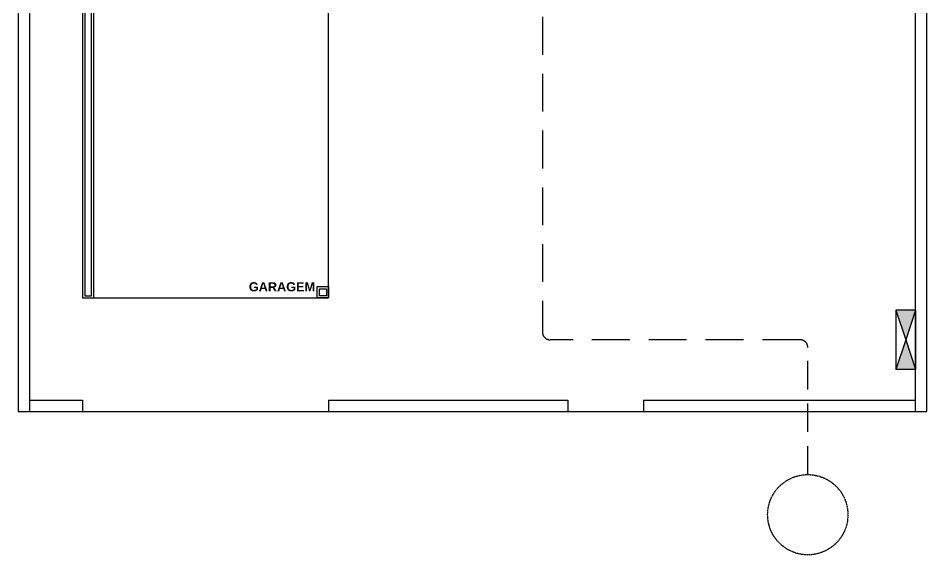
# Model space of a CAD drawing. Header units: millimetres. Extents: x 919107448 to 1838457809, y 576475876 to 1049404419.
# Drawn here: x 919227090 to 919228290, y 576495843 to 576496552 of the extents above; entities that cross this region are included whole.
import ezdxf

# ---------------------------------------------------------------- set-up
doc = ezdxf.new("R2010")
doc.units = ezdxf.units.MM
doc.linetypes.add('DASHED', pattern=[0.75, 0.5, -0.25])
doc.linetypes.add('HIDDEN', pattern=[0.375, 0.25, -0.125])
for name, color, linetype in [('Arquitetura', 253, 'Continuous'), ('Eletrodutos embutidos', 1, 'HIDDEN'), ('ENE-ELETRO_PISO', 4, 'DASHED'), ('Quadros', 1, 'Continuous')]:
    doc.layers.add(name, color=color, linetype=linetype)
doc.styles.add('R100', font='sasb____.pfb', dxfattribs={"height": 3})

msp = doc.modelspace()

# ---------------------------------------------------------------- hatches: boundary and pattern name
at = {"layer": 'Quadros', "linetype": 'Continuous'}
for points in [[(919228275.4, 576496166.3), (919228249.5, 576496166.3), (919228262.5, 576496127.3)], [(919228275.4, 576496088.2), (919228262.5, 576496127.3), (919228249.5, 576496088.2)]]:
    msp.add_hatch(color=256, dxfattribs=at).paths.add_polyline_path(points)

# ---------------------------------------------------------------- linework, layer by layer
at = {"layer": 'Arquitetura'}
for p, q in [((919227090.4, 576499032.5), (919227090.4, 576496032.5)), ((919227105.4, 576499017.5), (919227105.4, 576496032.5)), ((919227500.4, 576496182.5), (919227500.4, 576496570.5)), ((919228275.4, 576496032.5), (919228275.4, 576496570.5)), ((919228290.4, 576496032.5), (919228290.4, 576496570.5)), ((919228290.4, 576496032.5), (919228290.4, 576496570.5)), ((919227190.4, 576496182.5), (919227500.4, 576496182.5)), ((919227105.4, 576496047.5), (919227175.4, 576496047.5)), ((919227175.4, 576496047.5), (919227175.4, 576496032.5)), ((919227500.4, 576496047.5), (919227816.4, 576496047.5)), ((919227500.4, 576496047.5), (919227500.4, 576496032.5)), ((919227816.4, 576496047.5), (919227816.4, 576496032.5)), ((919227916.4, 576496047.5), (919228275.4, 576496047.5)), ((919227916.4, 576496047.5), (919227916.4, 576496032.5)), ((919227090.4, 576496032.5), (919228290.4, 576496032.5))]:
    msp.add_line(p, q, dxfattribs=at)
for points in [[(919227190.4, 576496880.5), (919227485.4, 576496880.5), (919227485.4, 576496872.5), (919227500.4, 576496872.5), (919227500.4, 576496903.5), (919227485.4, 576496903.5), (919227485.4, 576496895.5), (919227190.4, 576496895.5), (919227190.4, 576497285.5), (919227192.9, 576497285.5), (919227192.9, 576497300.5), (919227175.4, 576497300.5), (919227175.4, 576496182.5), (919227190.4, 576496182.5), (919227190.4, 576496570.5), (919227237.9, 576496570.5), (919227237.9, 576496585.5), (919227190.4, 576496585.5)], [(919227187.4, 576496883.5), (919227488.4, 576496883.5), (919227488.4, 576496875.5), (919227497.4, 576496875.5), (919227497.4, 576496900.5), (919227488.4, 576496900.5), (919227488.4, 576496892.5), (919227187.4, 576496892.5), (919227187.4, 576497288.5), (919227189.9, 576497288.5), (919227189.9, 576497297.5), (919227178.4, 576497297.5), (919227178.4, 576496185.5), (919227187.4, 576496185.5), (919227187.4, 576496573.5), (919227234.9, 576496573.5), (919227234.9, 576496582.5), (919227187.4, 576496582.5)], [(919227500.4, 576496182.5), (919227485.4, 576496182.5), (919227485.4, 576496197.5), (919227500.4, 576496197.5)], [(919227497.4, 576496185.5), (919227488.4, 576496185.5), (919227488.4, 576496194.5), (919227497.4, 576496194.5)]]:
    msp.add_lwpolyline(points, close=True, dxfattribs=at)
at = {"layer": 'Eletrodutos embutidos'}
msp.add_circle((919228133.2, 576495896.3), 53, dxfattribs=at)
at = {"layer": 'ENE-ELETRO_PISO', "ltscale": 100}
for p, q in [((919227782.9, 576496853.6), (919227782.9, 576496137.3)), ((919228123.2, 576496127.3), (919227792.9, 576496127.3))]:
    msp.add_line(p, q, dxfattribs=at)
at = {"layer": 'ENE-ELETRO_PISO', "ltscale": 75}
msp.add_line((919228133.2, 576495949.3), (919228133.2, 576496117.3), dxfattribs=at)
at = {"layer": 'ENE-ELETRO_PISO', "ltscale": 100}
for centre, start, end in [((919227792.9, 576496137.3), 180, 270), ((919228123.2, 576496117.3), 0, 90)]:
    msp.add_arc(centre, 10, start, end, dxfattribs=at)
at = {"layer": 'Quadros'}
for p, q in [((919228249.5, 576496166.3), (919228249.5, 576496088.2)), ((919228249.5, 576496166.3), (919228262.5, 576496127.3)), ((919228275.4, 576496166.3), (919228249.5, 576496166.3)), ((919228275.4, 576496166.3), (919228262.5, 576496127.3)), ((919228275.4, 576496166.3), (919228275.4, 576496088.2)), ((919228262.5, 576496127.3), (919228249.5, 576496088.2)), ((919228262.5, 576496127.3), (919228275.4, 576496088.2)), ((919228275.4, 576496088.2), (919228249.5, 576496088.2))]:
    msp.add_line(p, q, dxfattribs=at)

# ---------------------------------------------------------------- texts
at = {"layer": 'Arquitetura', "style": 'R100'}
msp.add_text('GARAGEM', height=12, dxfattribs=at).set_placement((919227395, 576496191.3))

doc.saveas('drawing.dxf')
